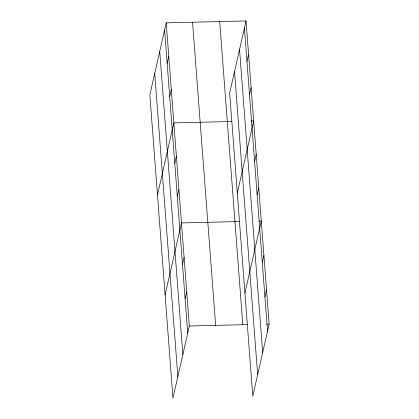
<?xml version="1.0" encoding="UTF-8"?>
<svg xmlns="http://www.w3.org/2000/svg" width="419" height="419" viewBox="0 0 419 419"><rect width="100%" height="100%" fill="white"/><g stroke="black" fill="none" stroke-linecap="round" stroke-linejoin="round"><path stroke-width="0.63" d="M166.212 22.856L149.845 94.898L172.968 398.05L189.336 326.003L166.212 22.856L246.032 20.95L269.155 324.102L252.788 396.144L229.664 92.997L246.032 20.95M167.144 63.306L168.757 56.204M169.685 96.653L171.303 89.546M157.476 194.94L173.843 122.893L231.817 121.51M174.775 163.342L176.389 156.24M177.316 196.689L178.934 189.587M165.107 294.981L181.474 222.934L240.092 221.536M182.48 264.394L184.098 257.292M185.104 298.752L186.717 291.65M246.959 61.399L248.572 54.297M249.504 94.746L251.117 87.644M237.295 193.033L253.663 120.991L251.091 121.049M254.59 161.441L256.203 154.339M257.135 194.788L258.748 187.681M244.926 293.075L261.294 221.028L258.722 221.091M262.299 262.488L263.912 255.386M264.923 296.846L266.536 289.744M189.336 326.003L247.315 324.62M266.584 324.165L269.155 324.102M244.418 28.052L267.542 331.204M239.548 49.484L262.671 352.636M234.53 71.565L257.654 374.717M219.692 21.579L242.816 324.73M192.551 22.228L215.675 325.374M164.599 29.959L187.722 333.11M159.728 51.39L182.857 354.537M154.716 73.466L177.839 376.618"/></g></svg>
